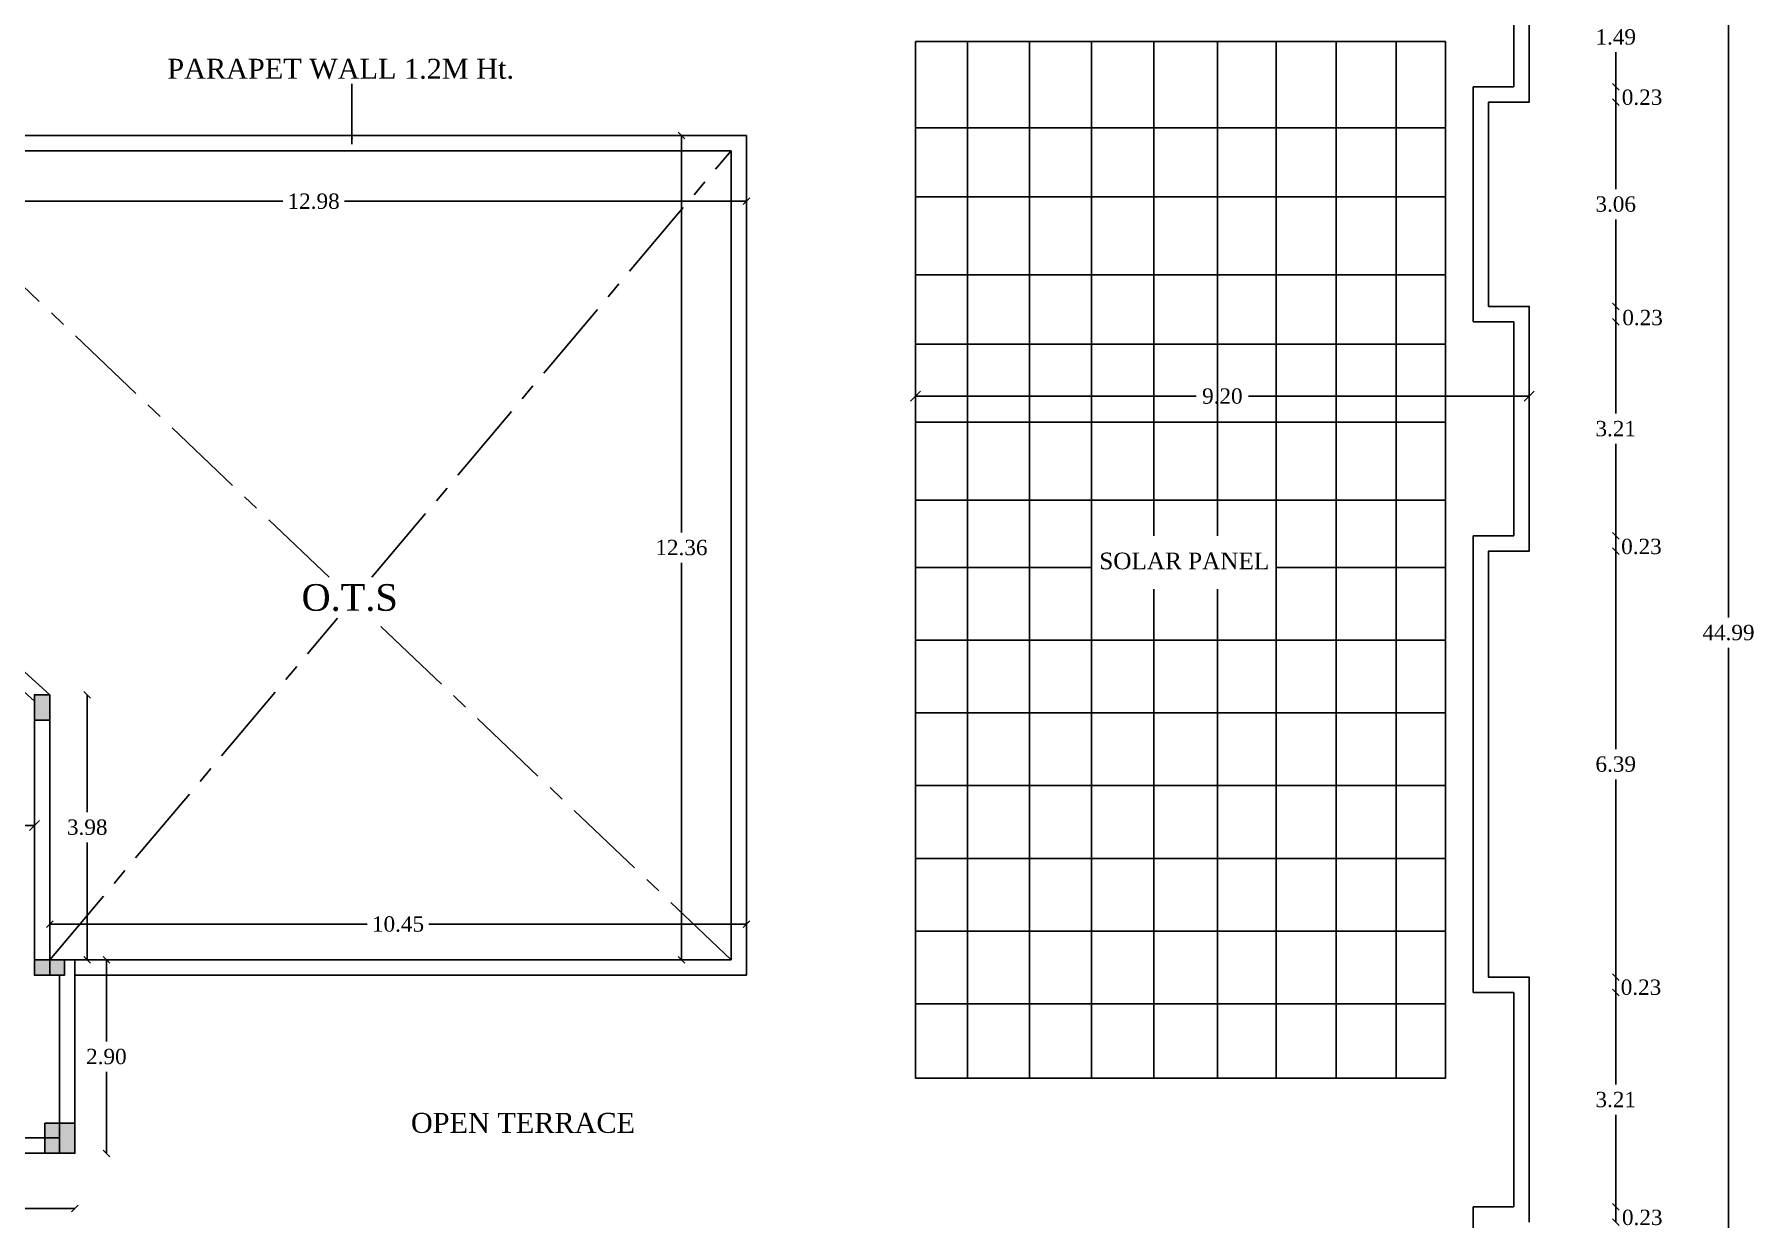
# Model space of a CAD drawing. Header units: metres. Extents: x -53 to 471, y -924 to -843.
# Drawn here: x 327.3 to 353.1, y -905.68 to -887.92 of the extents above; entities that cross this region are included whole.
import ezdxf
from ezdxf.enums import TextEntityAlignment as Align

# ---------------------------------------------------------------- set-up
doc = ezdxf.new("R2010")
doc.units = ezdxf.units.M
doc.header["$MEASUREMENT"] = 0
doc.header["$PDMODE"] = 3
doc.linetypes.add('CENTER', pattern=[2, 1.25, -0.25, 0.25, -0.25])
doc.layers.get('DEFPOINTS').update_dxf_attribs({"lineweight": 5})
for name, color, linetype in [('BLK_1_FLR_4_ROOF_AREA', 54, 'Continuous'), ('BLK_1_STAIR_HEADROOM', 1, 'Continuous'), ('BLK_1_TERRACESERVICE_UTILITYDISTANCE', 1, 'Continuous'), ('SOLAR_PANEL', 3, 'Continuous')]:
    doc.layers.add(name, color=color, linetype=linetype)
doc.styles.add('Isa-', font='times.ttf')
doc.styles.add('STYLE2', font='times.ttf')
doc.dimstyles.new('Copy of ISO-25', dxfattribs={"dimscale": 0, "dimtxt": 0.23, "dimasz": 0.1, "dimexe": 1.25, "dimexo": 0.625, "dimgap": 0.11, "dimtad": 0, "dimtih": 1, "dimtoh": 1, "dimzin": 1, "dimdsep": 46, "dimtxsty": 'STYLE2', "dimblk": 'OBLIQUE', "dimcen": 0, "dimse1": 1, "dimse2": 1, "dimclrd": 1, "dimclrt": 3, "dimadec": 0, "dimazin": 2, "dimtfac": 1, "dimtix": 1, "dimtofl": 0, "dimtmove": 0, "dimatfit": 3, "dimfxl": 0, "dimtolj": 1, "dimarcsym": 0})
doc.dimstyles.new('ISO-25', dxfattribs={"dimscale": 0, "dimtxt": 0.23, "dimasz": 0.15, "dimexe": 1.25, "dimexo": 0.625, "dimgap": 0.11, "dimtad": 0, "dimtih": 1, "dimtoh": 1, "dimzin": 1, "dimdsep": 46, "dimtxsty": 'STYLE2', "dimblk": 'OBLIQUE', "dimcen": 0, "dimse1": 1, "dimse2": 1, "dimclrd": 1, "dimclrt": 3, "dimadec": 0, "dimazin": 2, "dimtfac": 1, "dimtix": 1, "dimtofl": 0, "dimtmove": 0, "dimatfit": 3, "dimfxl": 0, "dimtolj": 1, "dimarcsym": 0})

# ---------------------------------------------------------------- blocks, each defined once
blk = doc.blocks.new('_Oblique')
at = {"color": 0, "linetype": 'ByBlock', "lineweight": -2}
blk.add_line((-0.5, -0.5), (0.5, 0.5), dxfattribs=at)
blk = doc.blocks.new('*D222')
at = {"color": 1, "lineweight": -2}
for p, q in [((325.304, -899.787), (325.906, -899.787)), ((327.304, -899.787), (326.701, -899.787))]:
    blk.add_line(p, q, dxfattribs=at)
at = {"layer": 'DEFPOINTS', "color": 0}
for p in [(325.304, -899.787), (327.304, -899.787), (327.304, -899.787)]:
    blk.add_point(p, dxfattribs=at)
at = {"color": 1, "lineweight": -2, "xscale": 0.15, "yscale": 0.15, "zscale": 0.15, "rotation": 180}
blk.add_blockref('_Oblique', (325.304, -899.787), dxfattribs=at)
at = {"color": 1, "lineweight": -2, "xscale": 0.15, "yscale": 0.15, "zscale": 0.15}
blk.add_blockref('_Oblique', (327.304, -899.787), dxfattribs=at)
at = {"color": 3, "lineweight": 25, "insert": (326.304, -899.787), "char_height": 0.23, "attachment_point": 5, "style": 'STYLE2'}
blk.add_mtext('\\A1;2.00', dxfattribs=at)
blk = doc.blocks.new('*D226')
at = {"color": 1, "lineweight": -2}
for p, q in [((325.002, -890.426), (331.029, -890.426)), ((337.981, -890.426), (331.954, -890.426))]:
    blk.add_line(p, q, dxfattribs=at)
at = {"layer": 'DEFPOINTS', "color": 0}
for p in [(325.002, -889.668), (337.981, -889.668), (325.002, -890.426)]:
    blk.add_point(p, dxfattribs=at)
at = {"color": 1, "lineweight": -2, "xscale": 0.1, "yscale": 0.1, "zscale": 0.1, "rotation": 180}
blk.add_blockref('_Oblique', (325.002, -890.426), dxfattribs=at)
at = {"color": 1, "lineweight": -2, "xscale": 0.1, "yscale": 0.1, "zscale": 0.1}
blk.add_blockref('_Oblique', (337.981, -890.426), dxfattribs=at)
at = {"color": 3, "lineweight": -3, "insert": (331.491, -890.426), "char_height": 0.23, "attachment_point": 5, "style": 'STYLE2'}
blk.add_mtext('\\A1;12.98', dxfattribs=at)
blk = doc.blocks.new('*D227')
at = {"color": 1, "lineweight": -2}
for p, q in [((337.007, -889.438), (337.007, -895.392)), ((337.007, -901.801), (337.007, -895.847))]:
    blk.add_line(p, q, dxfattribs=at)
at = {"layer": 'DEFPOINTS', "color": 0}
for p in [(337.751, -889.438), (337.007, -901.801), (337.751, -901.801)]:
    blk.add_point(p, dxfattribs=at)
at = {"color": 1, "lineweight": -2, "xscale": 0.1, "yscale": 0.1, "zscale": 0.1}
for p, rotation in [((337.007, -889.438), 90), ((337.007, -901.801), 270)]:
    blk.add_blockref('_Oblique', p, dxfattribs=dict(at, rotation=rotation))
at = {"color": 3, "lineweight": -3, "insert": (337.007, -895.619), "char_height": 0.23, "attachment_point": 5, "style": 'STYLE2'}
blk.add_mtext('\\A1;12.36', dxfattribs=at)
blk = doc.blocks.new('*D228')
at = {"color": 1, "lineweight": -2}
for p, q in [((327.534, -901.264), (332.296, -901.264)), ((337.981, -901.264), (333.218, -901.264))]:
    blk.add_line(p, q, dxfattribs=at)
at = {"layer": 'DEFPOINTS', "color": 0}
for p in [(337.981, -901.264), (327.534, -901.801), (337.981, -901.801)]:
    blk.add_point(p, dxfattribs=at)
at = {"color": 1, "lineweight": -2, "xscale": 0.1, "yscale": 0.1, "zscale": 0.1, "rotation": 180}
blk.add_blockref('_Oblique', (327.534, -901.264), dxfattribs=at)
at = {"color": 1, "lineweight": -2, "xscale": 0.1, "yscale": 0.1, "zscale": 0.1}
blk.add_blockref('_Oblique', (337.981, -901.264), dxfattribs=at)
at = {"color": 3, "lineweight": -3, "insert": (332.757, -901.264), "char_height": 0.23, "attachment_point": 5, "style": 'STYLE2'}
blk.add_mtext('\\A1;10.45', dxfattribs=at)
blk = doc.blocks.new('*D457')
at = {"color": 1, "lineweight": -2}
for p, q in [((351.018, -887.218), (351.018, -887.736)), ((351.018, -888.708), (351.018, -888.191))]:
    blk.add_line(p, q, dxfattribs=at)
at = {"layer": 'DEFPOINTS', "color": 0}
for p in [(349.491, -887.218), (349.491, -888.708), (351.018, -888.708)]:
    blk.add_point(p, dxfattribs=at)
at = {"color": 1, "lineweight": -2, "xscale": 0.1, "yscale": 0.1, "zscale": 0.1}
for p, rotation in [((351.018, -887.218), 90), ((351.018, -888.708), 270)]:
    blk.add_blockref('_Oblique', p, dxfattribs=dict(at, rotation=rotation))
at = {"color": 3, "lineweight": 25, "insert": (351.018, -887.963), "char_height": 0.23, "attachment_point": 5, "style": 'STYLE2'}
blk.add_mtext('\\A1;1.49', dxfattribs=at)
blk = doc.blocks.new('*D458')
at = {"color": 1, "lineweight": -2}
blk.add_line((351.018, -888.708), (351.018, -888.938), dxfattribs=at)
at = {"layer": 'DEFPOINTS', "color": 0}
for p in [(349.491, -888.708), (349.721, -888.938), (351.018, -888.938)]:
    blk.add_point(p, dxfattribs=at)
at = {"color": 1, "lineweight": -2, "xscale": 0.1, "yscale": 0.1, "zscale": 0.1}
for p, rotation in [((351.018, -888.708), 90), ((351.018, -888.938), 270)]:
    blk.add_blockref('_Oblique', p, dxfattribs=dict(at, rotation=rotation))
at = {"color": 3, "lineweight": 25, "insert": (351.413, -888.867), "char_height": 0.23, "attachment_point": 5, "style": 'STYLE2'}
blk.add_mtext('\\A1;0.23', dxfattribs=at)
blk = doc.blocks.new('*D459')
at = {"color": 1, "lineweight": -2}
for p, q in [((351.018, -888.938), (351.018, -890.242)), ((351.018, -892.001), (351.018, -890.697))]:
    blk.add_line(p, q, dxfattribs=at)
at = {"layer": 'DEFPOINTS', "color": 0}
for p in [(349.721, -888.938), (349.721, -892.001), (351.018, -892.001)]:
    blk.add_point(p, dxfattribs=at)
at = {"color": 1, "lineweight": -2, "xscale": 0.1, "yscale": 0.1, "zscale": 0.1}
for p, rotation in [((351.018, -888.938), 90), ((351.018, -892.001), 270)]:
    blk.add_blockref('_Oblique', p, dxfattribs=dict(at, rotation=rotation))
at = {"color": 3, "lineweight": 25, "insert": (351.018, -890.469), "char_height": 0.23, "attachment_point": 5, "style": 'STYLE2'}
blk.add_mtext('\\A1;3.06', dxfattribs=at)
blk = doc.blocks.new('*D460')
at = {"color": 1, "lineweight": -2}
blk.add_line((351.018, -892.001), (351.018, -892.231), dxfattribs=at)
at = {"layer": 'DEFPOINTS', "color": 0}
for p in [(349.721, -892.001), (349.491, -892.231), (351.018, -892.231)]:
    blk.add_point(p, dxfattribs=at)
at = {"color": 1, "lineweight": -2, "xscale": 0.1, "yscale": 0.1, "zscale": 0.1}
for p, rotation in [((351.018, -892.001), 90), ((351.018, -892.231), 270)]:
    blk.add_blockref('_Oblique', p, dxfattribs=dict(at, rotation=rotation))
at = {"color": 3, "lineweight": 25, "insert": (351.421, -892.171), "char_height": 0.23, "attachment_point": 5, "style": 'STYLE2'}
blk.add_mtext('\\A1;0.23', dxfattribs=at)
blk = doc.blocks.new('*D461')
at = {"color": 1, "lineweight": -2}
for p, q in [((351.018, -892.231), (351.018, -893.608)), ((351.018, -895.441), (351.018, -894.063))]:
    blk.add_line(p, q, dxfattribs=at)
at = {"layer": 'DEFPOINTS', "color": 0}
for p in [(349.491, -892.231), (349.491, -895.441), (351.018, -895.441)]:
    blk.add_point(p, dxfattribs=at)
at = {"color": 1, "lineweight": -2, "xscale": 0.1, "yscale": 0.1, "zscale": 0.1}
for p, rotation in [((351.018, -892.231), 90), ((351.018, -895.441), 270)]:
    blk.add_blockref('_Oblique', p, dxfattribs=dict(at, rotation=rotation))
at = {"color": 3, "lineweight": 25, "insert": (351.018, -893.836), "char_height": 0.23, "attachment_point": 5, "style": 'STYLE2'}
blk.add_mtext('\\A1;3.21', dxfattribs=at)
blk = doc.blocks.new('*D462')
at = {"color": 1, "lineweight": -2}
blk.add_line((351.018, -895.441), (351.018, -895.671), dxfattribs=at)
at = {"layer": 'DEFPOINTS', "color": 0}
for p in [(349.491, -895.441), (349.721, -895.671), (351.018, -895.671)]:
    blk.add_point(p, dxfattribs=at)
at = {"color": 1, "lineweight": -2, "xscale": 0.1, "yscale": 0.1, "zscale": 0.1}
for p, rotation in [((351.018, -895.441), 90), ((351.018, -895.671), 270)]:
    blk.add_blockref('_Oblique', p, dxfattribs=dict(at, rotation=rotation))
at = {"color": 3, "lineweight": 25, "insert": (351.404, -895.603), "char_height": 0.23, "attachment_point": 5, "style": 'STYLE2'}
blk.add_mtext('\\A1;0.23', dxfattribs=at)
blk = doc.blocks.new('*D463')
at = {"color": 1, "lineweight": -2}
for p, q in [((351.018, -895.671), (351.018, -898.638)), ((351.018, -902.061), (351.018, -899.093))]:
    blk.add_line(p, q, dxfattribs=at)
at = {"layer": 'DEFPOINTS', "color": 0}
for p in [(349.721, -895.671), (349.721, -902.061), (351.018, -902.061)]:
    blk.add_point(p, dxfattribs=at)
at = {"color": 1, "lineweight": -2, "xscale": 0.1, "yscale": 0.1, "zscale": 0.1}
for p, rotation in [((351.018, -895.671), 90), ((351.018, -902.061), 270)]:
    blk.add_blockref('_Oblique', p, dxfattribs=dict(at, rotation=rotation))
at = {"color": 3, "lineweight": 25, "insert": (351.018, -898.866), "char_height": 0.23, "attachment_point": 5, "style": 'STYLE2'}
blk.add_mtext('\\A1;6.39', dxfattribs=at)
blk = doc.blocks.new('*D464')
at = {"color": 1, "lineweight": -2}
blk.add_line((351.018, -902.061), (351.018, -902.291), dxfattribs=at)
at = {"layer": 'DEFPOINTS', "color": 0}
for p in [(349.721, -902.061), (349.491, -902.291), (351.018, -902.291)]:
    blk.add_point(p, dxfattribs=at)
at = {"color": 1, "lineweight": -2, "xscale": 0.1, "yscale": 0.1, "zscale": 0.1}
for p, rotation in [((351.018, -902.061), 90), ((351.018, -902.291), 270)]:
    blk.add_blockref('_Oblique', p, dxfattribs=dict(at, rotation=rotation))
at = {"color": 3, "lineweight": 25, "insert": (351.397, -902.212), "char_height": 0.23, "attachment_point": 5, "style": 'STYLE2'}
blk.add_mtext('\\A1;0.23', dxfattribs=at)
blk = doc.blocks.new('*D465')
at = {"color": 1, "lineweight": -2}
for p, q in [((351.018, -902.291), (351.018, -903.668)), ((351.018, -905.501), (351.018, -904.123))]:
    blk.add_line(p, q, dxfattribs=at)
at = {"layer": 'DEFPOINTS', "color": 0}
for p in [(349.491, -902.291), (349.491, -905.501), (351.018, -905.501)]:
    blk.add_point(p, dxfattribs=at)
at = {"color": 1, "lineweight": -2, "xscale": 0.1, "yscale": 0.1, "zscale": 0.1}
for p, rotation in [((351.018, -902.291), 90), ((351.018, -905.501), 270)]:
    blk.add_blockref('_Oblique', p, dxfattribs=dict(at, rotation=rotation))
at = {"color": 3, "lineweight": 25, "insert": (351.018, -903.896), "char_height": 0.23, "attachment_point": 5, "style": 'STYLE2'}
blk.add_mtext('\\A1;3.21', dxfattribs=at)
blk = doc.blocks.new('*D466')
at = {"color": 1, "lineweight": -2}
blk.add_line((351.018, -905.501), (351.018, -905.731), dxfattribs=at)
at = {"layer": 'DEFPOINTS', "color": 0}
for p in [(349.491, -905.501), (349.721, -905.731), (351.018, -905.731)]:
    blk.add_point(p, dxfattribs=at)
at = {"color": 1, "lineweight": -2, "xscale": 0.1, "yscale": 0.1, "zscale": 0.1}
for p, rotation in [((351.018, -905.501), 90), ((351.018, -905.731), 270)]:
    blk.add_blockref('_Oblique', p, dxfattribs=dict(at, rotation=rotation))
at = {"color": 3, "lineweight": 25, "insert": (351.416, -905.663), "char_height": 0.23, "attachment_point": 5, "style": 'STYLE2'}
blk.add_mtext('\\A1;0.23', dxfattribs=at)
blk = doc.blocks.new('*D526')
at = {"color": 1, "lineweight": -2, "ltscale": 3}
for p, q in [((315.651, -905.527), (321.315, -905.527)), ((327.911, -905.527), (322.246, -905.527))]:
    blk.add_line(p, q, dxfattribs=at)
at = {"layer": 'DEFPOINTS', "color": 0, "ltscale": 3}
for p in [(315.651, -904.701), (327.911, -904.701), (327.911, -905.527)]:
    blk.add_point(p, dxfattribs=at)
at = {"color": 1, "lineweight": -2, "ltscale": 3, "xscale": 0.1, "yscale": 0.1, "zscale": 0.1, "rotation": 180}
blk.add_blockref('_Oblique', (315.651, -905.527), dxfattribs=at)
at = {"color": 1, "lineweight": -2, "ltscale": 3, "xscale": 0.1, "yscale": 0.1, "zscale": 0.1}
blk.add_blockref('_Oblique', (327.911, -905.527), dxfattribs=at)
at = {"color": 3, "ltscale": 3, "insert": (321.781, -905.527), "char_height": 0.23, "attachment_point": 5, "style": 'STYLE2'}
blk.add_mtext('\\A1;12.26', dxfattribs=at)
blk = doc.blocks.new('*D527')
at = {"color": 1, "lineweight": -2, "ltscale": 3}
for p, q in [((328.383, -901.801), (328.383, -903.023)), ((328.383, -904.701), (328.383, -903.478))]:
    blk.add_line(p, q, dxfattribs=at)
at = {"layer": 'DEFPOINTS', "color": 0, "ltscale": 3}
for p in [(327.911, -901.801), (328.383, -901.801), (327.911, -904.701)]:
    blk.add_point(p, dxfattribs=at)
at = {"color": 1, "lineweight": -2, "ltscale": 3, "xscale": 0.1, "yscale": 0.1, "zscale": 0.1}
for p, rotation in [((328.383, -901.801), 90), ((328.383, -904.701), 270)]:
    blk.add_blockref('_Oblique', p, dxfattribs=dict(at, rotation=rotation))
at = {"color": 3, "ltscale": 3, "insert": (328.383, -903.251), "char_height": 0.23, "attachment_point": 5, "style": 'STYLE2'}
blk.add_mtext('\\A1;2.90', dxfattribs=at)
blk = doc.blocks.new('*D528')
at = {"color": 1, "lineweight": -2, "ltscale": 3}
for p, q in [((328.096, -897.824), (328.096, -899.585)), ((328.096, -901.801), (328.096, -900.039))]:
    blk.add_line(p, q, dxfattribs=at)
at = {"layer": 'DEFPOINTS', "color": 0, "ltscale": 3}
for p in [(327.534, -897.824), (328.096, -897.824), (327.534, -901.801)]:
    blk.add_point(p, dxfattribs=at)
at = {"color": 1, "lineweight": -2, "ltscale": 3, "xscale": 0.1, "yscale": 0.1, "zscale": 0.1}
for p, rotation in [((328.096, -897.824), 90), ((328.096, -901.801), 270)]:
    blk.add_blockref('_Oblique', p, dxfattribs=dict(at, rotation=rotation))
at = {"color": 3, "ltscale": 3, "insert": (328.096, -899.812), "char_height": 0.23, "attachment_point": 5, "style": 'STYLE2'}
blk.add_mtext('\\A1;3.98', dxfattribs=at)
blk = doc.blocks.new('*D768')
at = {"color": 1, "lineweight": -2, "ltscale": 3}
for p, q in [((352.709, -874.398), (352.709, -896.667)), ((352.709, -919.391), (352.709, -897.122))]:
    blk.add_line(p, q, dxfattribs=at)
at = {"layer": 'DEFPOINTS', "color": 0, "ltscale": 3}
for p in [(343.701, -874.398), (331.271, -919.391), (352.709, -919.391)]:
    blk.add_point(p, dxfattribs=at)
at = {"color": 1, "lineweight": -2, "ltscale": 3, "xscale": 0.1, "yscale": 0.1, "zscale": 0.1}
for p, rotation in [((352.709, -874.398), 90), ((352.709, -919.391), 270)]:
    blk.add_blockref('_Oblique', p, dxfattribs=dict(at, rotation=rotation))
at = {"color": 3, "ltscale": 3, "insert": (352.709, -896.894), "char_height": 0.23, "attachment_point": 5, "style": 'STYLE2'}
blk.add_mtext('\\A1;44.99', dxfattribs=at)
blk = doc.blocks.new('*D838')
at = {"layer": 'BLK_1_TERRACESERVICE_UTILITYDISTANCE', "color": 3, "lineweight": -2}
for p, q in [((340.518, -893.348), (344.725, -893.348)), ((349.721, -893.348), (345.513, -893.348))]:
    blk.add_line(p, q, dxfattribs=at)
at = {"layer": 'DEFPOINTS', "color": 0}
for p in [(340.518, -893.376), (349.721, -893.348), (349.721, -893.376)]:
    blk.add_point(p, dxfattribs=at)
at = {"layer": 'BLK_1_TERRACESERVICE_UTILITYDISTANCE', "color": 3, "lineweight": -2, "xscale": 0.15, "yscale": 0.15, "zscale": 0.15, "rotation": 180}
blk.add_blockref('_Oblique', (340.518, -893.348), dxfattribs=at)
at = {"layer": 'BLK_1_TERRACESERVICE_UTILITYDISTANCE', "color": 3, "lineweight": -2, "xscale": 0.15, "yscale": 0.15, "zscale": 0.15}
blk.add_blockref('_Oblique', (349.721, -893.348), dxfattribs=at)
at = {"layer": 'BLK_1_TERRACESERVICE_UTILITYDISTANCE', "color": 3, "insert": (345.119, -893.348), "char_height": 0.23, "attachment_point": 5, "style": 'STYLE2'}
blk.add_mtext('\\A1;9.20', dxfattribs=at)

msp = doc.modelspace()

# ---------------------------------------------------------------- hatches: boundary and pattern name
for color, points in [(2, [(327.30386, -898.20366), (327.53386, -898.20366), (327.53386, -897.82366), (327.30386, -897.82366)]), (7, [(327.46057, -904.70055), (327.91057, -904.70055), (327.91057, -904.25055), (327.46057, -904.25055)])]:
    msp.add_hatch(color=color).paths.add_polyline_path(points)
at = {"ltscale": 3}
msp.add_hatch(color=6, dxfattribs=at).paths.add_polyline_path([(327.30386, -901.80055), (327.30386, -902.03055), (327.75386, -902.03055), (327.75386, -901.80055)])

# ---------------------------------------------------------------- linework, layer by layer
at = {"lineweight": -3}
for p, q in [((349.72057, -886.98821), (349.72057, -888.93821)), ((349.49057, -887.21821), (349.49057, -888.70821)), ((348.88057, -892.23055), (348.88057, -888.70821)), ((349.49057, -888.70821), (348.88057, -888.70821)), ((349.11057, -892.00055), (349.11057, -888.93821)), ((349.72057, -888.93821), (349.11057, -888.93821)), ((324.77221, -889.43821), (337.98057, -889.43821)), ((337.98057, -902.03055), (337.98057, -889.43821)), ((325.00221, -889.66821), (337.75057, -889.66821)), ((337.75057, -901.80055), (337.75057, -889.66821)), ((349.72057, -892.00055), (349.11057, -892.00055)), ((349.72057, -892.00055), (349.72057, -893.95055)), ((349.49057, -892.23055), (348.88057, -892.23055)), ((349.49057, -892.23055), (349.49057, -895.44055)), ((349.72057, -893.72055), (349.72057, -895.67055)), ((348.88057, -902.29055), (348.88057, -895.44055)), ((349.49057, -895.44055), (348.88057, -895.44055)), ((324.8149, -895.67055), (327.30386, -897.92146)), ((349.11057, -902.06055), (349.11057, -895.67055)), ((349.72057, -895.67055), (349.11057, -895.67055)), ((327.30386, -897.92146), (327.30386, -902.03055)), ((327.53386, -897.82366), (327.53386, -902.03055)), ((327.53386, -901.80055), (337.75057, -901.80055)), ((327.30386, -902.03055), (327.68057, -902.03055)), ((327.68057, -904.70055), (327.68057, -902.03055)), ((327.91057, -902.03055), (337.98057, -902.03055)), ((327.91057, -904.70055), (327.91057, -902.03055)), ((349.72057, -902.06055), (349.11057, -902.06055)), ((349.72057, -902.06055), (349.72057, -904.01055)), ((349.49057, -902.29055), (348.88057, -902.29055)), ((349.49057, -905.50055), (349.49057, -902.29055)), ((349.72057, -905.73055), (349.72057, -903.78055)), ((319.60418, -904.47055), (327.68057, -904.47055)), ((319.60418, -904.70055), (327.91057, -904.70055)), ((348.88057, -912.35055), (348.88057, -905.50055)), ((349.49057, -905.50055), (348.88057, -905.50055))]:
    msp.add_line(p, q, dxfattribs=at)
at = {"color": 4, "lineweight": -3}
for p, q in [((341.29548, -888.02986), (341.29548, -903.57427)), ((342.22695, -888.02986), (342.22695, -903.57427)), ((343.15842, -888.02986), (343.15842, -892.56716)), ((344.08989, -888.02986), (344.08989, -892.56716)), ((345.04798, -888.02986), (345.04798, -892.56716)), ((345.92623, -888.02986), (345.92623, -892.56716)), ((346.82467, -888.02986), (346.82467, -903.57427)), ((347.72311, -888.02986), (347.72311, -903.57427)), ((340.51756, -889.32352), (348.46514, -889.32352)), ((340.51756, -890.36042), (348.46514, -890.36042)), ((340.51756, -891.53026), (348.46514, -891.53026)), ((340.51756, -892.56716), (348.46514, -892.56716)), ((343.15842, -892.56716), (343.15842, -903.57427)), ((344.08989, -892.56716), (344.08989, -895.44055)), ((345.04798, -892.56716), (345.04798, -895.44055)), ((345.92623, -892.56716), (345.92623, -903.57427)), ((340.51756, -893.737), (348.46514, -893.737)), ((340.51756, -894.90684), (348.46514, -894.90684)), ((340.51756, -895.91715), (343.15842, -895.91715)), ((345.92623, -895.91715), (348.46514, -895.91715)), ((344.08989, -896.23971), (344.08989, -903.57427)), ((345.04798, -896.23971), (345.04798, -903.57427)), ((340.51756, -897.00723), (348.46514, -897.00723)), ((340.51756, -898.0973), (348.46514, -898.0973)), ((340.51756, -899.18738), (348.46514, -899.18738)), ((340.51756, -900.27746), (348.46514, -900.27746)), ((340.51756, -901.36753), (348.46514, -901.36753)), ((340.51756, -902.45761), (348.46514, -902.45761))]:
    msp.add_line(p, q, dxfattribs=at)
at = {"linetype": 'CENTER', "lineweight": -3}
for p, q in [((331.72368, -896.06323), (325.00221, -889.66821)), ((332.36528, -896.06323), (337.75057, -889.66821)), ((327.53386, -901.80055), (331.84872, -896.67664)), ((337.75386, -901.80055), (332.3684, -896.67664))]:
    msp.add_line(p, q, dxfattribs=at)
at = {"lineweight": -3}
msp.add_lwpolyline([(325.00221, -895.53163), (327.53386, -897.82366)], dxfattribs=at)
at = {"color": 2}
msp.add_lwpolyline([(327.30386, -898.20366), (327.30386, -897.82366), (327.53386, -897.82366), (327.53386, -898.20366)], close=True, dxfattribs=at)
at = {"color": 6}
msp.add_lwpolyline([(327.30386, -901.80055), (327.75386, -901.80055), (327.75386, -902.03055), (327.30386, -902.03055)], close=True, dxfattribs=at)
at = {"color": 7, "ltscale": 3}
msp.add_lwpolyline([(327.46057, -904.70055), (327.91057, -904.70055), (327.91057, -904.25055), (327.46057, -904.25055)], close=True, dxfattribs=at)
at = {"layer": 'BLK_1_FLR_4_ROOF_AREA'}
msp.add_lwpolyline([(349.72057, -905.73055), (349.72057, -902.06055), (349.11057, -902.06055), (349.11057, -895.67055), (349.72057, -895.67055), (349.72057, -892.00055), (349.11057, -892.00055), (349.11057, -888.93821), (349.72057, -888.93821), (349.72057, -886.98821)], dxfattribs=at)
at = {"layer": 'BLK_1_STAIR_HEADROOM', "color": 1}
msp.add_lwpolyline([(320.54221, -889.43821), (325.00221, -889.43821), (325.00221, -895.53163), (327.53386, -897.82366), (327.53386, -901.80055), (327.91057, -901.80055), (327.91057, -904.70055), (315.65057, -904.70055), (315.65057, -899.13055), (318.01057, -899.13055), (318.01057, -897.82366), (320.54221, -895.56011)], close=True, dxfattribs=at)
at = {"layer": 'SOLAR_PANEL', "color": 3}
msp.add_lwpolyline([(340.51756, -888.02986), (348.46514, -888.02986), (348.46514, -903.57427), (340.51756, -903.57427)], close=True, dxfattribs=at)

# ---------------------------------------------------------------- texts
at = {"lineweight": -3, "style": 'Isa-'}
for s, height, p in [('PARAPET WALL 1.2M Ht.', 0.3, (331.89696, -888.5884)), ('O.T.S', 0.4, (332.03223, -896.56546)), ('OPEN TERRACE', 0.3, (334.6306, -904.39403))]:
    msp.add_text(s, height=height, dxfattribs=at).set_placement(p, align=Align.CENTER)
at = {"color": 6, "lineweight": -3, "style": 'Isa-'}
msp.add_text('SOLAR PANEL', height=0.25, dxfattribs=at).set_placement((343.2733, -895.94324))

# ---------------------------------------------------------------- dimensions: what is measured, and where the dimension line sits
at = {"color": 4, "ltscale": 3}
dim = msp.add_linear_dim(base=(352.70884, -919.39055), p1=(343.70057, -874.39836), p2=(331.27057, -919.39055), angle=90, dimstyle='Copy of ISO-25', override={"dimscale": 1}, dxfattribs=at)
dim.commit()
dim.dimension.update_dxf_attribs({"geometry": '*D768', "text_midpoint": (352.70884, -896.89446)})
at = {"lineweight": 25}
for base, p1, p2, picture, middle in [((351.0177, -888.70821), (349.49057, -887.21821), (349.49057, -888.70821), '*D457', (351.0177, -887.96321)), ((351.0177, -892.00055), (349.72057, -888.93821), (349.72057, -892.00055), '*D459', (351.0177, -890.46938)), ((351.0177, -895.44055), (349.49057, -892.23055), (349.49057, -895.44055), '*D461', (351.0177, -893.83555)), ((351.0177, -902.06055), (349.72057, -895.67055), (349.72057, -902.06055), '*D463', (351.0177, -898.86555)), ((351.0177, -905.50055), (349.49057, -902.29055), (349.49057, -905.50055), '*D465', (351.0177, -903.89555))]:
    dim = msp.add_linear_dim(base=base, p1=p1, p2=p2, angle=90, dimstyle='Copy of ISO-25', override={"dimscale": 1, "dimtmove": 1}, dxfattribs=at)
    dim.commit()
    dim.dimension.update_dxf_attribs({"geometry": picture, "text_midpoint": middle})
for base, p1, p2, picture, middle in [((351.0177, -888.93821), (349.49057, -888.70821), (349.72057, -888.93821), '*D458', (351.41312, -888.86669)), ((351.0177, -892.23055), (349.72057, -892.00055), (349.49057, -892.23055), '*D460', (351.42139, -892.17058)), ((351.0177, -895.67055), (349.49057, -895.44055), (349.72057, -895.67055), '*D462', (351.40364, -895.60297)), ((351.0177, -902.29055), (349.72057, -902.06055), (349.49057, -902.29055), '*D464', (351.39698, -902.21202)), ((351.0177, -905.73055), (349.49057, -905.50055), (349.72057, -905.73055), '*D466', (351.41562, -905.66272))]:
    dim = msp.add_linear_dim(base=base, p1=p1, p2=p2, angle=90, dimstyle='Copy of ISO-25', override={"dimscale": 1, "dimtmove": 2}, dxfattribs=at)
    dim.commit()
    dim.dimension.update_dxf_attribs({"geometry": picture, "text_midpoint": middle, "dimtype": 160})
at = {"color": 41, "lineweight": -3}
dim = msp.add_linear_dim(base=(337.0066, -901.80055), p1=(337.75057, -889.43821), p2=(337.75057, -901.80055), angle=90, dimstyle='Copy of ISO-25', override={"dimscale": 1}, dxfattribs=at)
dim.commit()
dim.dimension.update_dxf_attribs({"geometry": '*D227', "text_midpoint": (337.0066, -895.61938)})
for base, p1, p2, picture, middle in [((325.00221, -890.42565), (337.98057, -889.66821), (325.00221, -889.66821), '*D226', (331.49139, -890.42565)), ((337.98057, -901.26448), (327.53386, -901.80055), (337.98057, -901.80055), '*D228', (332.75721, -901.26448))]:
    dim = msp.add_linear_dim(base=base, p1=p1, p2=p2, dimstyle='Copy of ISO-25', override={"dimscale": 1}, dxfattribs=at)
    dim.commit()
    dim.dimension.update_dxf_attribs({"geometry": picture, "text_midpoint": middle})
at = {"color": 41, "ltscale": 3}
for base, p1, p2, picture, middle in [((328.0957, -897.82366), (327.53386, -901.80055), (327.53386, -897.82366), '*D528', (328.0957, -899.8121)), ((328.38291, -901.80055), (327.91057, -904.70055), (327.91057, -901.80055), '*D527', (328.38291, -903.25055))]:
    dim = msp.add_linear_dim(base=base, p1=p1, p2=p2, angle=90, dimstyle='Copy of ISO-25', override={"dimscale": 1}, dxfattribs=at)
    dim.commit()
    dim.dimension.update_dxf_attribs({"geometry": picture, "text_midpoint": middle})
at = {"lineweight": 25}
dim = msp.add_linear_dim(base=(327.30386, -899.78683), p1=(325.30386, -899.78683), p2=(327.30386, -899.78683), dimstyle='ISO-25', override={"dimscale": 1}, dxfattribs=at)
dim.commit()
dim.dimension.update_dxf_attribs({"geometry": '*D222', "text_midpoint": (326.30386, -899.78683)})
at = {"color": 41, "ltscale": 3}
dim = msp.add_linear_dim(base=(327.91057, -905.52681), p1=(315.65057, -904.70055), p2=(327.91057, -904.70055), dimstyle='Copy of ISO-25', override={"dimscale": 1}, dxfattribs=at)
dim.commit()
dim.dimension.update_dxf_attribs({"geometry": '*D526', "text_midpoint": (321.78057, -905.52681), "dimtype": 160})
at = {"layer": 'BLK_1_TERRACESERVICE_UTILITYDISTANCE', "color": 2}
dim = msp.add_linear_dim(base=(349.72057, -893.34803), p1=(340.51756, -893.37621), p2=(349.72057, -893.37621), dimstyle='ISO-25', override={"dimscale": 1, "dimclrd": 3, "dimfxl": 3, "dimfxlon": 1, "dimarcsym": 1}, dxfattribs=at)
dim.commit()
dim.dimension.update_dxf_attribs({"geometry": '*D838', "text_midpoint": (345.11907, -893.34803)})

# ---------------------------------------------------------------- leaders
at = {"color": 41, "ltscale": 3}
msp.add_leader([(332.06504, -889.57022), (332.06504, -888.66586)], dimstyle='Copy of ISO-25', override={"dimscale": 1}, dxfattribs=at)

doc.saveas('drawing.dxf')
